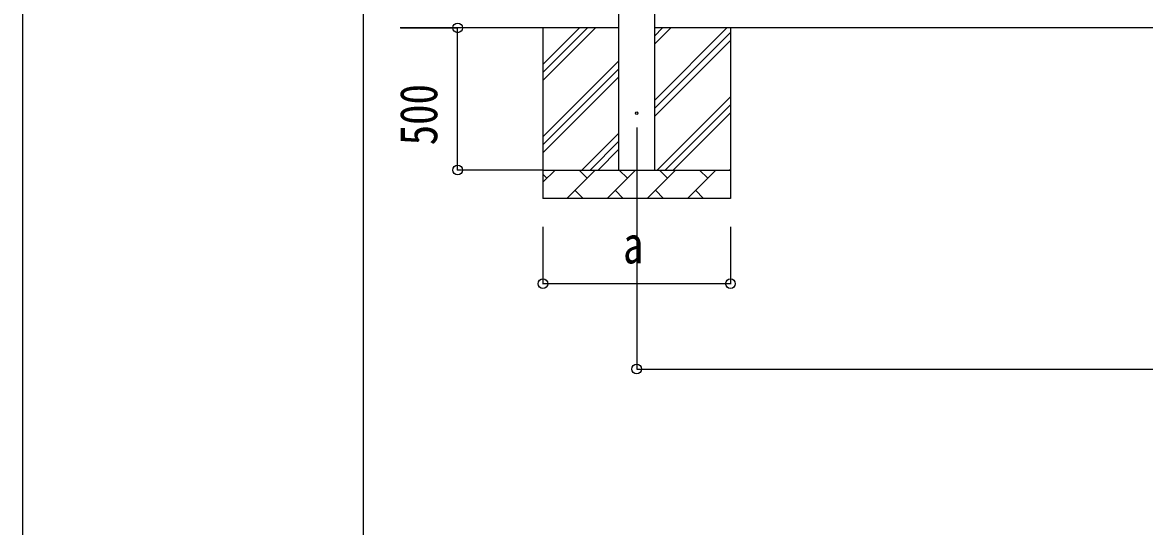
# Model space of a CAD drawing. Units: millimetres, scale not verified. Extents: x -16820 to 16820, y -11880 to 11880.
# Drawn here: x -16820 to -12872, y -6777 to -5004 of the extents above; entities that cross this region are included whole.
import ezdxf
from ezdxf.enums import TextEntityAlignment as Align

# ---------------------------------------------------------------- set-up
doc = ezdxf.new("R2010")
doc.units = ezdxf.units.MM
doc.header["$LTSCALE"] = 50
for name, color, linetype in [('0-4_YKK_12', 2, 'Continuous'), ('0-5_YKK_13', 4, 'Continuous'), ('0-6_YKK_A1', 4, 'Continuous'), ('0-7_YKK_D', 6, 'Continuous'), ('0-8_YKK_ZWAK', 7, 'Continuous')]:
    doc.layers.add(name, color=color, linetype=linetype)
doc.styles.add('ＭＳ ゴシック', font='')
doc.styles.get('ＭＳ ゴシック').set_extended_font_data('MS Gothic')

msp = doc.modelspace()

# ---------------------------------------------------------------- linework, layer by layer
at = {"layer": '0-4_YKK_12'}
msp.add_line((-14658.92, -5373), (-14658.92, -5873), dxfattribs=at)
at = {"layer": '0-5_YKK_13'}
msp.add_circle((-14658.92, -5323), 4.5, dxfattribs=at)
at = {"layer": '0-6_YKK_A1'}
for p, q in [((-14721.42, -5523), (-14721.42, -2723)), ((-14596.42, -2723), (-14596.42, -5523)), ((-14721.42, -5023), (-15491.42, -5023)), ((-14988.92, -5023), (-14988.92, -5623)), ((-14988.92, -5208.05), (-14803.87, -5023)), ((-14988.92, -5179.77), (-14832.15, -5023)), ((-14988.92, -5151.48), (-14860.44, -5023)), ((-9448.42, -5023), (-14596.42, -5023)), ((-14596.42, -5278.1), (-14341.32, -5023)), ((-14596.42, -5080.11), (-14539.31, -5023)), ((-14596.42, -5051.82), (-14567.6, -5023)), ((-14596.42, -5306.38), (-14328.92, -5038.88)), ((-14328.92, -5023), (-14328.92, -5623)), ((-14596.42, -5334.67), (-14328.92, -5067.17)), ((-14988.92, -5406.04), (-14721.42, -5138.54)), ((-14988.92, -5434.32), (-14721.42, -5166.82)), ((-14988.92, -5462.61), (-14721.42, -5195.11)), ((-14586.76, -5523), (-14328.92, -5265.16)), ((-14558.48, -5523), (-14328.92, -5293.44)), ((-14530.19, -5523), (-14328.92, -5321.73)), ((-14851.32, -5523), (-14721.42, -5393.1)), ((-14823.04, -5523), (-14721.42, -5421.38)), ((-14794.75, -5523), (-14721.42, -5449.67)), ((-14988.92, -5523), (-14328.92, -5523)), ((-14988.92, -5565.89), (-14946.03, -5523)), ((-14904.61, -5623), (-14804.61, -5523)), ((-14833.16, -5551.55), (-14861.71, -5523)), ((-14763.18, -5623), (-14663.18, -5523)), ((-14691.74, -5551.55), (-14720.29, -5523)), ((-14621.76, -5623), (-14521.76, -5523)), ((-14550.32, -5551.55), (-14578.87, -5523)), ((-14480.34, -5623), (-14380.34, -5523)), ((-14408.9, -5551.55), (-14437.45, -5523)), ((-14332.21, -5523), (-14328.92, -5519.72)), ((-14974.58, -5551.55), (-14988.92, -5537.21)), ((-14876.05, -5594.45), (-14847.5, -5623)), ((-14734.63, -5594.45), (-14706.08, -5623)), ((-14593.21, -5594.45), (-14564.66, -5623)), ((-14451.79, -5594.45), (-14423.24, -5623)), ((-14328.92, -5623), (-14988.92, -5623))]:
    msp.add_line(p, q, dxfattribs=at)
at = {"layer": '0-7_YKK_D'}
for p, q in [((-15490.42, -5023), (-15287.92, -5023)), ((-15288.92, -5523), (-15288.92, -5023)), ((-14989.92, -5523), (-15289.92, -5523)), ((-14988.92, -5723), (-14988.92, -5924)), ((-14658.92, -5723), (-14658.92, -6224)), ((-14328.92, -5723), (-14328.92, -5924)), ((-14328.92, -5923), (-14988.92, -5923)), ((-14658.92, -6223), (-9385.92, -6223))]:
    msp.add_line(p, q, dxfattribs=at)
for centre in [(-15288.92, -5023), (-15288.92, -5523), (-14988.92, -5923), (-14328.92, -5923), (-14658.92, -6223)]:
    msp.add_circle(centre, 17, dxfattribs=at)
at = {"layer": '0-8_YKK_ZWAK'}
msp.add_line((-15619.92, -10100), (-15619.92, 11100), dxfattribs=at)
msp.add_lwpolyline([(-16820, -11880), (16820, -11880), (16820, 11880), (-16820, 11880)], close=True, dxfattribs=at)

# ---------------------------------------------------------------- texts
at = {"layer": '0-7_YKK_D', "style": 'ＭＳ ゴシック', "width": 0.8}
msp.add_text('500', height=132, rotation=90, dxfattribs=at).set_placement((-15320.92, -5436.2), align=Align.BOTTOM_LEFT)
msp.add_text('a', height=132, dxfattribs=at).set_placement((-14706.92, -5891), align=Align.BOTTOM_LEFT)

doc.saveas('drawing.dxf')
